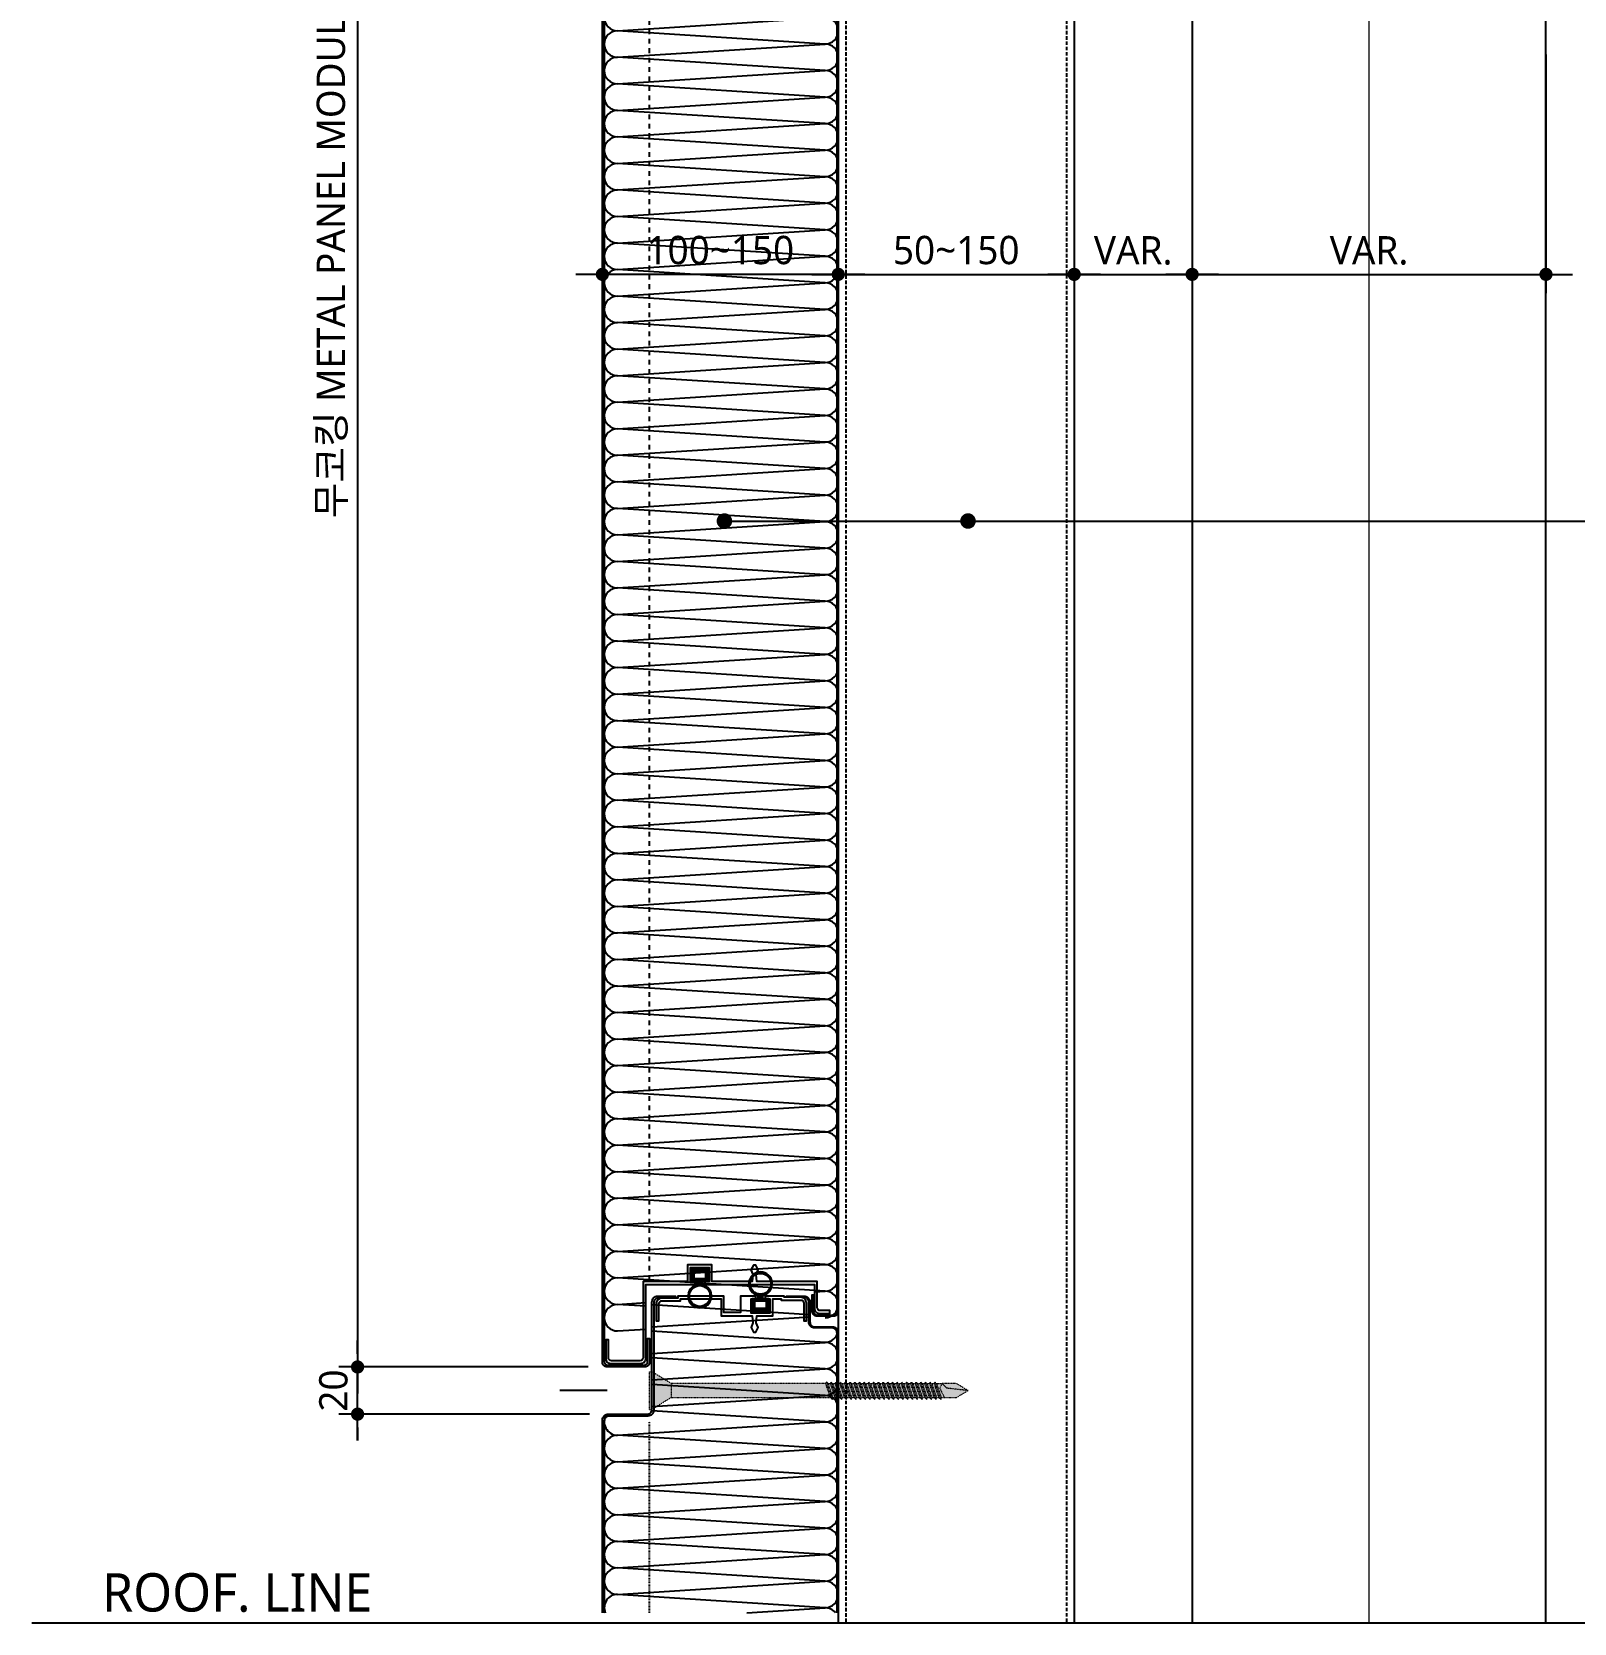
# Model space of a CAD drawing. Header units: millimetres. Extents: x -1365 to 31821, y 84 to 2865.
# Drawn here: x 11736 to 12390, y 881 to 1555 of the extents above; entities that cross this region are included whole.
import ezdxf

# ---------------------------------------------------------------- set-up
doc = ezdxf.new("R2010")
doc.units = ezdxf.units.MM
doc.header["$LTSCALE"] = 10
for name, pattern in [('$0$HIDDENX2', [0.75, 0.5, -0.25]), ('2017.06.22  K-TOP METAL PANEL SHAPE(수정)$0$HID', [0.345, 0.225, -0.12]), ('CENTER', [2, 1.25, -0.25, 0.25, -0.25]), ('새 블럭1$0$HIDDEN', [2, 1, -1])]:
    doc.linetypes.add(name, pattern=pattern)
doc.layers.get('DEFPOINTS').update_dxf_attribs({"color": 137})
for name, color, linetype in [('$0$FIN-5', 5, 'Continuous'), ('DIM', 7, 'Continuous'), ('SYM-LEAD', 6, 'Continuous'), ('TEXT', 3, 'Continuous'), ('스피드블록메탈 100', 2, 'Continuous')]:
    doc.layers.add(name, color=color, linetype=linetype)
doc.layers.add('CENTER', color=1, linetype='CENTER', lineweight=9)
doc.layers.add('SCREW', color=9, linetype='Continuous', lineweight=5)
doc.styles.add('ROMANC', font='malgun.ttf', dxfattribs={"height": 8})
doc.styles.add('맑은고딕', font='malgun.ttf')
doc.dimstyles.new('GAUN-8', dxfattribs={"dimscale": 8, "dimtxt": 1.5, "dimasz": 0.7, "dimexe": 1, "dimexo": 1, "dimgap": 0.5, "dimtad": 1, "dimdec": 0, "dimzin": 1, "dimdsep": 46, "dimlunit": 6, "dimtxsty": '맑은고딕', "dimblk": 'CJDOT', "dimcen": 0.09, "dimdle": 1, "dimclrd": 256, "dimclre": 256, "dimclrt": 3, "dimadec": 0, "dimazin": 0, "dimtfac": 1, "dimtdec": 0, "dimtix": 1, "dimtmove": 2, "dimatfit": 3, "dimfxl": 1, "dimtolj": 1, "dimtzin": 1, "dimarcsym": 0})

# ---------------------------------------------------------------- blocks, each defined once
blk = doc.blocks.new('A$C60A75482')
at = {"layer": '스피드블록메탈 100'}
h = blk.add_hatch(dxfattribs=at)
h.set_pattern_fill('ANSI31', color=253, scale=0.1)
h.set_pattern_definition([(45, (-79598.03954, 2749.55567), (-0.224506403, 0.224506403), [])])
h.paths.add_polyline_path([(-8.1, -706.9), (-5.6, -706.9), (-5.6, -701.9), (-12.6, -701.9), (-12.6, -706.9), (-10.1, -706.9), (-10.1, -708.4, 9.898979), (-8.1, -708.4)])
h.paths.add_polyline_path([(-11.6, -705.9), (-11.6, -702.9), (-6.6, -702.9), (-6.6, -705.9)], flags=16)
h.paths.add_polyline_path([(-9.1, -717.7, -1), (-9.1, -708.9, -1)], flags=16)
at = {"color": 251, "ltscale": 0.01}
for points in [[(43.98, -182.73, 1), (43.98, -171.49), (-43.98, -165.86, 1), (-43.98, -177.11), (43.98, -171.49)], [(43.98, -182.73, 1), (43.98, -171.49), (-43.98, -165.86, 1), (-43.98, -177.11), (43.98, -171.49)], [(43.98, -193.98, 1), (43.98, -182.73), (-43.98, -177.11, 1), (-43.98, -188.35), (43.98, -182.73)], [(43.98, -193.98, 1), (43.98, -182.73), (-43.98, -177.11, 1), (-43.98, -188.35), (43.98, -182.73)], [(43.98, -205.22, 1), (43.98, -193.98), (-43.98, -188.35, 1), (-43.98, -199.6), (43.98, -193.98)], [(43.98, -205.22, 1), (43.98, -193.98), (-43.98, -188.35, 1), (-43.98, -199.6), (43.98, -193.98)], [(43.98, -216.47, 1), (43.98, -205.22), (-43.98, -199.6, 1), (-43.98, -210.84), (43.98, -205.22)], [(43.98, -227.71, 1), (43.98, -216.47), (-43.98, -210.84, 1), (-43.98, -222.09), (43.98, -216.47)], [(43.98, -238.96, 1), (43.98, -227.71), (-43.98, -222.09, 1), (-43.98, -233.33), (43.98, -227.71)], [(43.98, -238.96, 1), (43.98, -227.71), (-43.98, -222.09, 1), (-43.98, -233.33), (43.98, -227.71)], [(43.98, -238.96, 1), (43.98, -227.71), (-43.98, -222.09, 1), (-43.98, -233.33), (43.98, -227.71)], [(43.98, -250.2, 1), (43.98, -238.96), (-43.98, -233.33, 1), (-43.98, -244.58), (43.98, -238.96)], [(43.98, -261.45, 1), (43.98, -250.2), (-43.98, -244.58, 1), (-43.98, -255.82), (43.98, -250.2)], [(43.98, -272.69, 1), (43.98, -261.45), (-43.98, -255.82, 1), (-43.98, -267.07), (43.98, -261.45)], [(43.98, -272.69, 1), (43.98, -261.45), (-43.98, -255.82, 1), (-43.98, -267.07), (43.98, -261.45)], [(43.98, -272.69, 1), (43.98, -261.45), (-43.98, -255.82, 1), (-43.98, -267.07), (43.98, -261.45)], [(43.98, -283.94, 1), (43.98, -272.69), (-43.98, -267.07, 1), (-43.98, -278.31), (43.98, -272.69)], [(43.98, -295.18, 1), (43.98, -283.94), (-43.98, -278.31, 1), (-43.98, -289.56), (43.98, -283.94)], [(43.98, -295.18, 1), (43.98, -283.94), (-43.98, -278.31, 1), (-43.98, -289.56), (43.98, -283.94)], [(43.98, -306.43, 1), (43.98, -295.18), (-43.98, -289.56, 1), (-43.98, -300.8), (43.98, -295.18)], [(43.98, -306.43, 1), (43.98, -295.18), (-43.98, -289.56, 1), (-43.98, -300.8), (43.98, -295.18)], [(43.98, -317.67, 1), (43.98, -306.43), (-43.98, -300.8, 1), (-43.98, -312.05), (43.98, -306.43)], [(43.98, -328.92, 1), (43.98, -317.67), (-43.98, -312.05, 1), (-43.98, -323.29), (43.98, -317.67)], [(43.98, -328.92, 1), (43.98, -317.67), (-43.98, -312.05, 1), (-43.98, -323.29), (43.98, -317.67)], [(43.98, -340.16, 1), (43.98, -328.92), (-43.98, -323.29, 1), (-43.98, -334.54), (43.98, -328.92)], [(43.98, -340.16, 1), (43.98, -328.92), (-43.98, -323.29, 1), (-43.98, -334.54), (43.98, -328.92)], [(43.98, -351.41, 1), (43.98, -340.16), (-43.98, -334.54, 1), (-43.98, -345.78), (43.98, -340.16)], [(43.98, -351.41, 1), (43.98, -340.16), (-43.98, -334.54, 1), (-43.98, -345.78), (43.98, -340.16)], [(43.98, -362.65, 1), (43.98, -351.41), (-43.98, -345.78, 1), (-43.98, -357.03), (43.98, -351.41)], [(43.98, -373.9, 1), (43.98, -362.65), (-43.98, -357.03, 1), (-43.98, -368.27), (43.98, -362.65)], [(43.98, -385.14, 1), (43.98, -373.9), (-43.98, -368.27, 1), (-43.98, -379.52), (43.98, -373.9)], [(43.98, -385.14, 1), (43.98, -373.9), (-43.98, -368.27, 1), (-43.98, -379.52), (43.98, -373.9)], [(43.98, -385.14, 1), (43.98, -373.9), (-43.98, -368.27, 1), (-43.98, -379.52), (43.98, -373.9)], [(43.98, -396.39, 1), (43.98, -385.14), (-43.98, -379.52, 1), (-43.98, -390.76), (43.98, -385.14)], [(43.98, -407.63, 1), (43.98, -396.39), (-43.98, -390.76, 1), (-43.98, -402.01), (43.98, -396.39)], [(43.98, -418.88, 1), (43.98, -407.63), (-43.98, -402.01, 1), (-43.98, -413.25), (43.98, -407.63)], [(43.98, -418.88, 1), (43.98, -407.63), (-43.98, -402.01, 1), (-43.98, -413.25), (43.98, -407.63)], [(43.98, -418.88, 1), (43.98, -407.63), (-43.98, -402.01, 1), (-43.98, -413.25), (43.98, -407.63)], [(43.98, -430.12, 1), (43.98, -418.88), (-43.98, -413.25, 1), (-43.98, -424.5), (43.98, -418.88)], [(43.98, -441.37, 1), (43.98, -430.12), (-43.98, -424.5, 1), (-43.98, -435.74), (43.98, -430.12)], [(43.98, -441.37, 1), (43.98, -430.12), (-43.98, -424.5, 1), (-43.98, -435.74), (43.98, -430.12)], [(43.98, -452.61, 1), (43.98, -441.37), (-43.98, -435.74, 1), (-43.98, -446.99), (43.98, -441.37)], [(43.98, -452.61, 1), (43.98, -441.37), (-43.98, -435.74, 1), (-43.98, -446.99), (43.98, -441.37)], [(43.98, -463.86, 1), (43.98, -452.61), (-43.98, -446.99, 1), (-43.98, -458.23), (43.98, -452.61)], [(43.98, -475.1, 1), (43.98, -463.86), (-43.98, -458.23, 1), (-43.98, -469.48), (43.98, -463.86)], [(43.98, -475.1, 1), (43.98, -463.86), (-43.98, -458.23, 1), (-43.98, -469.48), (43.98, -463.86)], [(43.98, -486.35, 1), (43.98, -475.1), (-43.98, -469.48, 1), (-43.98, -480.72), (43.98, -475.1)], [(43.98, -486.35, 1), (43.98, -475.1), (-43.98, -469.48, 1), (-43.98, -480.72), (43.98, -475.1)], [(43.98, -497.59, 1), (43.98, -486.35), (-43.98, -480.72, 1), (-43.98, -491.97), (43.98, -486.35)], [(43.98, -497.59, 1), (43.98, -486.35), (-43.98, -480.72, 1), (-43.98, -491.97), (43.98, -486.35)], [(43.98, -508.84, 1), (43.98, -497.59), (-43.98, -491.97, 1), (-43.98, -503.21), (43.98, -497.59)], [(43.98, -520.08, 1), (43.98, -508.84), (-43.98, -503.21, 1), (-43.98, -514.46), (43.98, -508.84)], [(43.98, -531.33, 1), (43.98, -520.08), (-43.98, -514.46, 1), (-43.98, -525.7), (43.98, -520.08)], [(43.98, -531.33, 1), (43.98, -520.08), (-43.98, -514.46, 1), (-43.98, -525.7), (43.98, -520.08)], [(43.98, -531.33, 1), (43.98, -520.08), (-43.98, -514.46, 1), (-43.98, -525.7), (43.98, -520.08)], [(43.98, -542.57, 1), (43.98, -531.33), (-43.98, -525.7, 1), (-43.98, -536.95), (43.98, -531.33)], [(43.98, -553.82, 1), (43.98, -542.57), (-43.98, -536.95, 1), (-43.98, -548.19), (43.98, -542.57)], [(43.98, -565.06, 1), (43.98, -553.82), (-43.98, -548.19, 1), (-43.98, -559.44), (43.98, -553.82)], [(43.98, -565.06, 1), (43.98, -553.82), (-43.98, -548.19, 1), (-43.98, -559.44), (43.98, -553.82)], [(43.98, -565.06, 1), (43.98, -553.82), (-43.98, -548.19, 1), (-43.98, -559.44), (43.98, -553.82)], [(43.98, -576.31, 1), (43.98, -565.06), (-43.98, -559.44, 1), (-43.98, -570.68), (43.98, -565.06)], [(43.98, -587.55, 1), (43.98, -576.31), (-43.98, -570.68, 1), (-43.98, -581.93), (43.98, -576.31)], [(43.98, -587.55, 1), (43.98, -576.31), (-43.98, -570.68, 1), (-43.98, -581.93), (43.98, -576.31)], [(43.98, -598.8, 1), (43.98, -587.55), (-43.98, -581.93, 1), (-43.98, -593.17), (43.98, -587.55)], [(43.98, -598.8, 1), (43.98, -587.55), (-43.98, -581.93, 1), (-43.98, -593.17), (43.98, -587.55)], [(43.98, -610.04, 1), (43.98, -598.8), (-43.98, -593.17, 1), (-43.98, -604.42), (43.98, -598.8)], [(43.98, -621.29, 1), (43.98, -610.04), (-43.98, -604.42, 1), (-43.98, -615.66), (43.98, -610.04)], [(43.98, -621.29, 1), (43.98, -610.04), (-43.98, -604.42, 1), (-43.98, -615.66), (43.98, -610.04)], [(43.98, -632.53, 1), (43.98, -621.29), (-43.98, -615.66, 1), (-43.98, -626.91), (43.98, -621.29)], [(43.98, -632.53, 1), (43.98, -621.29), (-43.98, -615.66, 1), (-43.98, -626.91), (43.98, -621.29)], [(43.98, -643.78, 1), (43.98, -632.53), (-43.98, -626.91, 1), (-43.98, -638.15), (43.98, -632.53)], [(43.98, -643.78, 1), (43.98, -632.53), (-43.98, -626.91, 1), (-43.98, -638.15), (43.98, -632.53)], [(43.98, -655.02, 1), (43.98, -643.78), (-43.98, -638.15, 1), (-43.98, -649.4), (43.98, -643.78)], [(43.98, -666.27, 1), (43.98, -655.02), (-43.98, -649.4, 1), (-43.98, -660.64), (43.98, -655.02)], [(43.98, -677.51, 1), (43.98, -666.27), (-43.98, -660.64, 1), (-43.98, -671.89), (43.98, -666.27)], [(43.98, -677.51, 1), (43.98, -666.27), (-43.98, -660.64, 1), (-43.98, -671.89), (43.98, -666.27)], [(43.98, -677.51, 1), (43.98, -666.27), (-43.98, -660.64, 1), (-43.98, -671.89), (43.98, -666.27)], [(43.98, -688.76, 1), (43.98, -677.51), (-43.98, -671.89, 1), (-43.98, -683.13), (43.98, -677.51)], [(43.98, -700, 1), (43.98, -688.76), (-43.98, -683.13, 1), (-43.98, -694.38), (43.98, -688.76)], [(43.98, -711.24, 1), (43.98, -700), (-43.98, -694.38, 1), (-43.98, -705.62), (43.98, -700)], [(43.98, -711.24, 1), (43.98, -700), (-43.98, -694.38, 1), (-43.98, -705.62), (43.98, -700)], [(43.98, -711.24, 1), (43.98, -700), (-43.98, -694.38, 1), (-43.98, -705.62), (43.98, -700)], [(43.98, -722.49, 1), (43.98, -711.24), (-43.98, -705.62, 1), (-43.98, -716.87), (-32, -716.1)], [(-32, -717.63), (-43.98, -716.87, 1), (-43.98, -728.11), (-32, -727.35)], [(-32, -717.63), (-43.98, -716.87, 1), (-43.98, -728.11), (-32, -727.35)]]:
    blk.add_lwpolyline(points, format="xyb", dxfattribs=at)
blk.add_lwpolyline([(39.5, -711.53), (43.98, -711.24)], dxfattribs=at)
at = {"layer": '스피드블록메탈 100', "color": 5, "linetype": '새 블럭1$0$HIDDEN', "ltscale": 0.2}
blk.add_line((-30.4, -706.55), (-30.4, 233.55), dxfattribs=at)
at = {"layer": '스피드블록메탈 100', "color": 5}
for p, q in [((-10.1, -706.9), (-10.1, -708.4)), ((-8.1, -706.9), (-8.1, -708.4))]:
    blk.add_line(p, q, dxfattribs=at)
at = {"layer": '스피드블록메탈 100', "color": 1}
blk.add_line((-48.4, -753.35), (-68.4, -753.35), dxfattribs=at)
at = {"layer": '스피드블록메탈 100'}
for points in [[(-49.6, 233.85), (-49.6, -293.02), (-49.6, -293.46), (-49.6, -741.05, 0.414214), (-48.1, -742.55), (-32.7, -742.55, 0.414214), (-31.2, -741.05), (-31.2, -731.35), (-30.4, -731.35), (-30.4, -741.35, -0.414214), (-32.4, -743.35), (-48.4, -743.35, -0.414214), (-50.4, -741.35), (-50.4, -293.32), (-50.4, -292.91), (-50.4, 234.15, -0.414214)], [(49.6, 204.91), (49.6, -719.85, -0.414214), (47.6, -721.85), (40.6, -721.85, -0.414214), (38.6, -719.85), (38.6, -712.85), (39.1, -712.85), (39.1, -719.85, 0.414214), (40.6, -721.35), (47.6, -721.35, 0.414214), (49.1, -719.85), (49.1, 205)]]:
    blk.add_lwpolyline(points, format="xyb", dxfattribs=at)
at = {"layer": '스피드블록메탈 100', "color": 1}
blk.add_lwpolyline([(-34.5, -740.7), (-46.49, -740.7, -0.414214), (-47.84, -739.35), (-47.84, -731.85), (-48.99, -731.85), (-48.99, -739.85, 0.414214), (-46.99, -741.85), (-34, -741.85, 0.414214), (-32, -739.85), (-32, -708.35), (-11.1, -708.35), (-11.1, -707.2), (-13.1, -707.2), (-13.1, -701.2), (-5.1, -701.2), (-5.1, -707.2), (-7.1, -707.2), (-7.1, -708.35), (39.5, -708.35), (39.5, -718.65, 0.414214), (41.5, -720.65), (46, -720.65), (46, -719.5), (42, -719.5, -0.414214), (40.65, -718.15), (40.65, -707.2), (15.09, -707.2), (14.85, -704.2), (15.6, -702.2), (14.6, -700.2), (13.6, -700.2), (12.6, -702.2), (13.35, -704.2), (13.09, -707.2), (-3.95, -707.2), (-3.95, -700.05), (-14.25, -700.05), (-14.25, -707.2), (-33.15, -707.2), (-33.15, -739.35, -0.414214)], format="xyb", close=True, dxfattribs=at)
at = {"layer": '스피드블록메탈 100', "color": 5}
blk.add_lwpolyline([(-8.1, -706.9), (-5.6, -706.9), (-5.6, -701.9), (-12.6, -701.9), (-12.6, -706.9), (-10.1, -706.9)], dxfattribs=at)
blk.add_lwpolyline([(-6.6, -702.9), (-11.6, -702.9), (-11.6, -705.9), (-6.6, -705.9)], close=True, dxfattribs=at)
blk.add_circle((-9.1, -713.3), 4.4, dxfattribs=at)
blk.add_arc((-9.1, -713.3), 5, 101.53696, 78.46304, dxfattribs=at)
blk = doc.blocks.new('A$C387877A9')
at = {"layer": '스피드블록메탈 100'}
h = blk.add_hatch(dxfattribs=at)
h.set_pattern_fill('ANSI31', color=253, scale=0.1, angle=180)
h.set_pattern_definition([(225, (79555.99234, -3421.16315), (0.224506403, -0.224506403), [])])
h.paths.add_polyline_path([(-33.95, 35.3), (-36.45, 35.3), (-36.45, 30.3), (-29.45, 30.3), (-29.45, 35.3), (-31.95, 35.3), (-31.95, 36.8, 9.898979), (-33.95, 36.8)])
h.paths.add_polyline_path([(-30.45, 34.3), (-30.45, 31.3), (-35.45, 31.3), (-35.45, 34.3)], flags=16)
h.paths.add_polyline_path([(-32.95, 46.09, -1), (-32.95, 37.29, -1)], flags=16)
at = {"color": 251, "ltscale": 0.01}
for points in [[(-12, 28.52), (-79, 32.8)], [(-79, 23.42), (-12, 27.7)], [(-79, 12.18), (-5.62, 16.87)], [(-79, 12.18), (-5.62, 16.87)], [(-79, 0.93), (-5.62, 5.62)], [(-79, 0.93), (-5.62, 5.62)], [(-79, -10.31), (-5.62, -5.62)], [(-38.8, -97.7), (-5.62, -95.58)], [(-38.8, -97.7), (-5.62, -95.58)]]:
    blk.add_lwpolyline(points, dxfattribs=at)
for points in [[(-5.62, 5.62, 1), (-5.62, 16.87), (-79, 21.56)], [(-5.62, 5.62, 1), (-5.62, 16.87), (-79, 21.56)], [(-5.62, 16.87, 0.366832), (-0.08, 21.57, 0.366832)], [(-5.62, -5.62, 1), (-5.62, 5.62), (-79, 10.31)], [(-5.62, -5.62, 1), (-5.62, 5.62), (-79, 10.31)], [(-5.62, -16.87, 1), (-5.62, -5.62), (-79, -0.93)], [(-5.62, -28.11, 1), (-5.62, -16.87), (-79.09, -12.17)], [(-98.19, -13.65, 0.60619), (-93.57, -22.49), (-5.62, -16.87)], [(-5.62, -39.36, 1), (-5.62, -28.11), (-93.57, -22.49, 1), (-93.57, -33.73), (-5.62, -28.11)], [(-5.62, -39.36, 1), (-5.62, -28.11), (-93.57, -22.49, 1), (-93.57, -33.73), (-5.62, -28.11)], [(-5.62, -39.36, 1), (-5.62, -28.11), (-93.57, -22.49, 1), (-93.57, -33.73), (-5.62, -28.11)], [(-5.62, -50.6, 1), (-5.62, -39.36), (-93.57, -33.73, 1), (-93.57, -44.98), (-5.62, -39.36)], [(-5.62, -61.85, 1), (-5.62, -50.6), (-93.57, -44.98, 1), (-93.57, -56.22), (-5.62, -50.6)], [(-5.62, -73.09, 1), (-5.62, -61.85), (-93.57, -56.22, 1), (-93.57, -67.47), (-5.62, -61.85)], [(-5.62, -73.09, 1), (-5.62, -61.85), (-93.57, -56.22, 1), (-93.57, -67.47), (-5.62, -61.85)], [(-5.62, -73.09, 1), (-5.62, -61.85), (-93.57, -56.22, 1), (-93.57, -67.47), (-5.62, -61.85)], [(-5.62, -84.34, 1), (-5.62, -73.09), (-93.57, -67.47, 1), (-93.57, -78.71), (-5.62, -73.09)], [(-5.62, -95.58, 1), (-5.62, -84.34), (-93.57, -78.71, 1), (-93.57, -89.96), (-5.62, -84.34)], [(-5.62, -95.58, 1), (-5.62, -84.34), (-93.57, -78.71, 1), (-93.57, -89.96), (-5.62, -84.34)], [(-1.22, -97.7, 0.228494), (-5.62, -95.58), (-93.57, -89.96, 0.532626), (-98.78, -97.7, 0.532626)], [(-1.22, -97.7, 0.228494), (-5.62, -95.58), (-93.57, -89.96, 0.532626), (-98.78, -97.7, 0.532626)]]:
    blk.add_lwpolyline(points, format="xyb", dxfattribs=at)
at = {"layer": '스피드블록메탈 100', "color": 5}
for p, q in [((-33.95, 35.3), (-33.95, 36.8)), ((-31.95, 35.3), (-31.95, 36.8))]:
    blk.add_line(p, q, dxfattribs=at)
at = {"layer": '스피드블록메탈 100', "color": 1}
blk.add_line((-98, -3.55), (-118, -3.55), dxfattribs=at)
at = {"layer": '스피드블록메탈 100', "color": 5, "linetype": '새 블럭1$0$HIDDEN', "ltscale": 0.03}
blk.add_line((-80, -97.7), (-80, -16.65), dxfattribs=at)
at = {"layer": '스피드블록메탈 100'}
for points in [[(-100, -97.7), (-100, -16.05, -0.414214), (-97.5, -13.55), (-81, -13.55, 0.414214), (-79, -11.55), (-79, 33.95, -0.414214), (-76.5, 36.45), (-69, 36.45), (-69, 35.65), (-76.2, 35.65, 0.414214), (-78.2, 33.65), (-78.2, -11.85, -0.414214), (-80.7, -14.35), (-97.2, -14.35, 0.414214), (-99.2, -16.35), (-99.2, -97.7)], [(-0.5, -97.7), (-0.5, -45.2), (-0.5, 20.95, 0.414214), (-2.5, 22.95), (-10, 22.95, -0.414214), (-12.5, 25.45), (-12.5, 33.95, 0.414214), (-14.5, 35.95), (-22, 35.95), (-22, 36.45), (-14.5, 36.45, -0.414214), (-12, 33.95), (-12, 25.45, 0.414214), (-10, 23.45), (-2.5, 23.45, -0.414214), (0, 20.95), (0, -45.29), (0, -97.7)]]:
    blk.add_lwpolyline(points, format="xyb", dxfattribs=at)
at = {"layer": '스피드블록메탈 100', "color": 1}
blk.add_lwpolyline([(-74.7, 34.5), (-66.85, 34.5), (-66.85, 35.3), (-49.6, 35.3), (-49.6, 28.15), (-36.49, 28.15), (-36.24, 25.15), (-36.99, 23.15), (-35.99, 21.15), (-34.99, 21.15), (-33.99, 23.15), (-34.74, 25.15), (-34.49, 28.15), (-27.8, 28.15), (-27.8, 35.3), (-24.15, 35.3), (-24.15, 34.8), (-15.99, 34.8, -0.414214), (-14.64, 33.45), (-14.64, 25.95), (-13.49, 25.95), (-13.49, 33.45, 0.414214), (-15.99, 35.95), (-23, 35.95), (-23, 36.45), (-30.95, 36.45), (-30.95, 35.3), (-28.95, 35.3), (-28.95, 29.3), (-36.95, 29.3), (-36.95, 35.3), (-34.95, 35.3), (-34.95, 36.45), (-41.45, 36.45), (-41.45, 29.45), (-48.45, 29.45), (-48.45, 36.45), (-68, 36.45), (-68, 35.65), (-74.7, 35.65, 0.414214), (-77.2, 33.15), (-77.2, 25.95), (-76.05, 25.95), (-76.05, 33.15, -0.414197)], format="xyb", close=True, dxfattribs=at)
at = {"layer": '스피드블록메탈 100', "color": 5}
blk.add_lwpolyline([(-33.95, 35.3), (-36.45, 35.3), (-36.45, 30.3), (-29.45, 30.3), (-29.45, 35.3), (-31.95, 35.3)], dxfattribs=at)
blk.add_lwpolyline([(-35.45, 31.3), (-30.45, 31.3), (-30.45, 34.3), (-35.45, 34.3)], close=True, dxfattribs=at)
blk.add_circle((-32.95, 41.69), 4.4, dxfattribs=at)
blk.add_arc((-32.95, 41.69), 5, 281.53696, 258.46304, dxfattribs=at)
blk = doc.blocks.new('CJDOT')
blk.add_line((-2, 0), (2, 0))
at = {"const_width": 0.5}
blk.add_lwpolyline([(-0.25, 0, 1), (0.25, 0, 1)], format="xyb", close=True, dxfattribs=at)
blk = doc.blocks.new('*D203')
at = {"layer": 'DEFPOINTS', "color": 0, "transparency": 16777216}
for p in [(11980.48, 1969.61), (11874.22, 989.61), (11979.98, 989.61)]:
    blk.add_point(p, dxfattribs=at)
at = {"layer": 'DIM', "lineweight": -2, "transparency": 16777216}
for p, q in [((11972.48, 1969.61), (11866.22, 1969.61)), ((11874.22, 1964.01), (11874.22, 995.21)), ((11971.98, 989.61), (11866.22, 989.61))]:
    blk.add_line(p, q, dxfattribs=at)
at = {"layer": 'DIM', "lineweight": -2, "transparency": 16777216, "xscale": 5.6, "yscale": 5.6, "zscale": 5.6}
for p, rotation in [((11874.22, 1969.61), 90), ((11874.22, 989.61), 270)]:
    blk.add_blockref('CJDOT', p, dxfattribs=dict(at, rotation=rotation))
at = {"layer": 'DIM', "color": 3, "transparency": 16777216, "insert": (11863.52, 1479.61), "char_height": 12, "attachment_point": 5, "rotation": 90, "style": '맑은고딕'}
blk.add_mtext('\\A1;{\\fGulim|b0|i0|c129|p50;무코킹} METAL PANEL MODULE DIM.', dxfattribs=at)
blk = doc.blocks.new('*D204')
at = {"layer": 'DEFPOINTS', "color": 0, "transparency": 16777216}
for p in [(11874.22, 989.61), (11979.98, 989.61), (11980.48, 969.61)]:
    blk.add_point(p, dxfattribs=at)
at = {"layer": 'DIM', "lineweight": -2, "transparency": 16777216}
for p, q in [((11874.22, 995.21), (11874.22, 1000.81)), ((11971.98, 989.61), (11866.22, 989.61)), ((11874.22, 969.61), (11874.22, 989.61)), ((11972.48, 969.61), (11866.22, 969.61)), ((11874.22, 964.01), (11874.22, 958.41))]:
    blk.add_line(p, q, dxfattribs=at)
at = {"layer": 'DIM', "lineweight": -2, "transparency": 16777216, "xscale": 5.6, "yscale": 5.6, "zscale": 5.6}
for p, rotation in [((11874.22, 989.61), 270), ((11874.22, 969.61), 90)]:
    blk.add_blockref('CJDOT', p, dxfattribs=dict(at, rotation=rotation))
at = {"layer": 'DIM', "color": 3, "transparency": 16777216, "insert": (11864.02, 979.61), "char_height": 12, "attachment_point": 5, "rotation": 90, "style": '맑은고딕'}
blk.add_mtext('\\A1;20', dxfattribs=at)
blk = doc.blocks.new('POT')
at = {"layer": 'TEXT', "color": 1, "const_width": 0.75}
blk.add_lwpolyline([(-0.375, 0, 1), (0.375, 0, 1)], format="xyb", close=True, dxfattribs=at)
blk = doc.blocks.new('*D104')
at = {"layer": 'DEFPOINTS', "color": 0, "transparency": 16777216}
for p in [(11977.98, 1553.83), (12077.98, 1553.83), (11977.98, 1452.62)]:
    blk.add_point(p, dxfattribs=at)
at = {"layer": 'DIM', "lineweight": -2, "transparency": 16777216}
for p, q in [((11977.98, 1545.83), (11977.98, 1444.62)), ((12077.98, 1545.83), (12077.98, 1444.62)), ((12072.38, 1452.62), (11983.58, 1452.62))]:
    blk.add_line(p, q, dxfattribs=at)
at = {"layer": 'DIM', "lineweight": -2, "transparency": 16777216, "xscale": 5.6, "yscale": 5.6, "zscale": 5.6, "rotation": 180}
blk.add_blockref('CJDOT', (11977.98, 1452.62), dxfattribs=at)
at = {"layer": 'DIM', "lineweight": -2, "transparency": 16777216, "xscale": 5.6, "yscale": 5.6, "zscale": 5.6}
blk.add_blockref('CJDOT', (12077.98, 1452.62), dxfattribs=at)
at = {"layer": 'DIM', "color": 3, "transparency": 16777216, "insert": (12027.98, 1462.85), "char_height": 12, "attachment_point": 5, "style": '맑은고딕'}
blk.add_mtext('\\A1;100~150', dxfattribs=at)
blk = doc.blocks.new('*D105')
at = {"layer": 'DEFPOINTS', "color": 0, "transparency": 16777216}
for p in [(12077.98, 1553.83), (12177.98, 1553.83), (12177.98, 1452.62)]:
    blk.add_point(p, dxfattribs=at)
at = {"layer": 'DIM', "lineweight": -2, "transparency": 16777216}
for p, q in [((12077.98, 1545.83), (12077.98, 1444.62)), ((12177.98, 1545.83), (12177.98, 1444.62)), ((12083.58, 1452.62), (12172.38, 1452.62))]:
    blk.add_line(p, q, dxfattribs=at)
at = {"layer": 'DIM', "lineweight": -2, "transparency": 16777216, "xscale": 5.6, "yscale": 5.6, "zscale": 5.6, "rotation": 180}
blk.add_blockref('CJDOT', (12077.98, 1452.62), dxfattribs=at)
at = {"layer": 'DIM', "lineweight": -2, "transparency": 16777216, "xscale": 5.6, "yscale": 5.6, "zscale": 5.6}
blk.add_blockref('CJDOT', (12177.98, 1452.62), dxfattribs=at)
at = {"layer": 'DIM', "color": 3, "transparency": 16777216, "insert": (12127.98, 1462.85), "char_height": 12, "attachment_point": 5, "style": '맑은고딕'}
blk.add_mtext('\\A1;50~150', dxfattribs=at)
blk = doc.blocks.new('*D106')
at = {"layer": 'DEFPOINTS', "color": 0, "transparency": 16777216}
for p in [(12177.98, 1553.83), (12227.98, 1553.83), (12227.98, 1452.62)]:
    blk.add_point(p, dxfattribs=at)
at = {"layer": 'DIM', "lineweight": -2, "transparency": 16777216}
for p, q in [((12177.98, 1545.83), (12177.98, 1444.62)), ((12227.98, 1545.83), (12227.98, 1444.62)), ((12183.58, 1452.62), (12222.38, 1452.62))]:
    blk.add_line(p, q, dxfattribs=at)
at = {"layer": 'DIM', "lineweight": -2, "transparency": 16777216, "xscale": 5.6, "yscale": 5.6, "zscale": 5.6, "rotation": 180}
blk.add_blockref('CJDOT', (12177.98, 1452.62), dxfattribs=at)
at = {"layer": 'DIM', "lineweight": -2, "transparency": 16777216, "xscale": 5.6, "yscale": 5.6, "zscale": 5.6}
blk.add_blockref('CJDOT', (12227.98, 1452.62), dxfattribs=at)
at = {"layer": 'DIM', "color": 3, "transparency": 16777216, "insert": (12202.98, 1462.71), "char_height": 12, "attachment_point": 5, "style": '맑은고딕'}
blk.add_mtext('\\A1;VAR.', dxfattribs=at)
blk = doc.blocks.new('*D107')
at = {"layer": 'DEFPOINTS', "color": 0, "transparency": 16777216}
for p in [(12227.98, 1553.83), (12377.98, 1553.83), (12377.98, 1452.62)]:
    blk.add_point(p, dxfattribs=at)
at = {"layer": 'DIM', "lineweight": -2, "transparency": 16777216}
for p, q in [((12227.98, 1545.83), (12227.98, 1444.62)), ((12377.98, 1545.83), (12377.98, 1444.62)), ((12233.58, 1452.62), (12372.38, 1452.62))]:
    blk.add_line(p, q, dxfattribs=at)
at = {"layer": 'DIM', "lineweight": -2, "transparency": 16777216, "xscale": 5.6, "yscale": 5.6, "zscale": 5.6, "rotation": 180}
blk.add_blockref('CJDOT', (12227.98, 1452.62), dxfattribs=at)
at = {"layer": 'DIM', "lineweight": -2, "transparency": 16777216, "xscale": 5.6, "yscale": 5.6, "zscale": 5.6}
blk.add_blockref('CJDOT', (12377.98, 1452.62), dxfattribs=at)
at = {"layer": 'DIM', "color": 3, "transparency": 16777216, "insert": (12302.98, 1462.71), "char_height": 12, "attachment_point": 5, "style": '맑은고딕'}
blk.add_mtext('\\A1;VAR.', dxfattribs=at)
blk = doc.blocks.new('A$C08FA1A33')
h = blk.add_hatch(color=254)
h.dxf.hatch_style = 1
h.paths.add_polyline_path([(0, 21.29), (-6, 21.29), (-6, -44.27), (0, -46.29)])
h.paths.add_polyline_path([(5, 29.39), (-11, 29.39), (-6, 21.29), (0, 21.29)])
h.paths.add_polyline_path([(5, 30.39), (-11, 30.39), (-11, 29.39), (5, 29.39)])
h.paths.add_polyline_path([(-6, -51.32), (-6, -52.27), (0, -54.29), (0, -53.35)])
h.paths.add_polyline_path([(-6, -49.32), (-6, -50.27), (0, -52.29), (0, -51.35)])
h.paths.add_polyline_path([(-6, -47.32), (-6, -48.27), (0, -50.29), (0, -49.35)])
h.paths.add_polyline_path([(-6, -45.32), (-6, -46.27), (0, -48.29), (0, -47.35)])
h.paths.add_polyline_path([(-6, -53.32), (-6, -54.27), (0, -56.29), (0, -55.35)])
h.paths.add_polyline_path([(-6, -55.32), (-6, -56.27), (0, -58.29), (0, -57.35)])
h.paths.add_polyline_path([(-6, -57.32), (-6, -58.27), (0, -60.29), (0, -59.35)])
h.paths.add_polyline_path([(-6, -59.32), (-6, -60.27), (0, -62.29), (0, -61.35)])
h.paths.add_polyline_path([(-6, -61.32), (-6, -62.27), (0, -64.29), (0, -63.35)])
h.paths.add_polyline_path([(-6, -63.32), (-6, -64.27), (0, -66.29), (0, -65.35)])
h.paths.add_polyline_path([(-6, -65.32), (-6, -66.27), (0, -68.29), (0, -67.35)])
h.paths.add_polyline_path([(-6, -67.32), (-6, -68.27), (0, -70.29), (0, -69.35)])
h.paths.add_polyline_path([(-6, -69.32), (-6, -70.27), (0, -72.29), (0, -71.35)])
h.paths.add_polyline_path([(-6, -71.32), (-6, -72.27), (0, -74.29), (0, -73.35)])
h.paths.add_polyline_path([(-6, -73.32), (-6, -74.27), (0, -76.29), (0, -75.35)])
h.paths.add_polyline_path([(-6, -75.32), (-6, -76.27), (0, -78.29), (0, -77.35)])
h.paths.add_polyline_path([(0, -94.61), (-4, -92.61), (-6, -93.61), (-4, -95.61), (-3, -104.61), (0, -99.61)])
h.paths.add_polyline_path([(-4, -95.61), (-6, -93.61), (-6, -99.61), (-3, -104.61)], flags=17)
h.paths.add_polyline_path([(-6, -91.32), (-6, -93.61), (-4, -92.61), (0, -94.61), (0, -93.35)])
h.paths.add_polyline_path([(-6, -89.32), (-6, -90.27), (0, -92.29), (0, -91.35)])
h.paths.add_polyline_path([(-6, -87.32), (-6, -88.27), (0, -90.29), (0, -89.35)])
h.paths.add_polyline_path([(-6, -85.32), (-6, -86.27), (0, -88.29), (0, -87.35)])
h.paths.add_polyline_path([(-6, -83.32), (-6, -84.27), (0, -86.29), (0, -85.35)])
h.paths.add_polyline_path([(-6, -81.32), (-6, -82.27), (0, -84.29), (0, -83.35)])
h.paths.add_polyline_path([(-6, -79.32), (-6, -80.27), (0, -82.29), (0, -81.35)])
h.paths.add_polyline_path([(-6, -77.32), (-6, -78.27), (0, -80.29), (0, -79.35)])
at = {"layer": 'SCREW', "color": 250, "linetype": '2017.06.22  K-TOP METAL PANEL SHAPE(수정)$0$HID', "lineweight": 5, "ltscale": 0.03}
for p, q in [((-11, 30.39), (-11, 29.39)), ((5, 30.39), (-11, 30.39)), ((5, 29.39), (-11, 29.39)), ((-6, 21.29), (-11, 29.39)), ((0, 21.29), (5, 29.39)), ((5, 30.39), (5, 29.39)), ((-6, 21.29), (0, 21.29)), ((0.75, -47.08), (-6.54, -44.61)), ((-6, -46.27), (-6.54, -46.61)), ((0.75, -49.08), (-6.54, -46.61)), ((-6.54, -46.61), (-6, -47.32)), ((0, -46.29), (-6, -44.27)), ((-6, -45.32), (-6, -46.27)), ((0, -48.29), (-6, -46.27)), ((-6, -48.27), (-6.54, -48.61)), ((0.75, -51.08), (-6.54, -48.61)), ((-6.54, -48.61), (-6, -49.32)), ((-6, -50.27), (-6.54, -50.61)), ((0.75, -53.08), (-6.54, -50.61)), ((-6.54, -50.61), (-6, -51.32)), ((-6, -52.27), (-6.54, -52.61)), ((0.75, -55.08), (-6.54, -52.61)), ((-6.54, -52.61), (-6, -53.32)), ((0, -49.35), (-6, -47.32)), ((-6, -47.32), (-6, -48.27)), ((0, -50.29), (-6, -48.27)), ((0, -51.35), (-6, -49.32)), ((-6, -49.32), (-6, -50.27)), ((0, -52.29), (-6, -50.27)), ((0, -53.35), (-6, -51.32)), ((-6, -51.32), (-6, -52.27)), ((0, -54.29), (-6, -52.27)), ((0, -55.35), (-6, -53.32)), ((-6, -53.32), (-6, -54.27)), ((0, -47.35), (0, -48.29)), ((0, -48.29), (0.75, -49.08)), ((0.75, -49.08), (0, -49.35)), ((0, -49.35), (0, -50.29)), ((0, -50.29), (0.75, -51.08)), ((0.75, -51.08), (0, -51.35)), ((0, -51.35), (0, -52.29)), ((0, -52.29), (0.75, -53.08)), ((0.75, -53.08), (0, -53.35)), ((0, -53.35), (0, -54.29)), ((-6, -54.27), (-6.54, -54.61)), ((0.75, -57.08), (-6.54, -54.61)), ((-6.54, -54.61), (-6, -55.32)), ((-6, -56.27), (-6.54, -56.61)), ((0.75, -59.08), (-6.54, -56.61)), ((-6.54, -56.61), (-6, -57.32)), ((-6, -58.27), (-6.54, -58.61)), ((0.75, -61.08), (-6.54, -58.61)), ((-6.54, -58.61), (-6, -59.32)), ((-6, -60.27), (-6.54, -60.61)), ((0.75, -63.08), (-6.54, -60.61)), ((-6.54, -60.61), (-6, -61.32)), ((0, -56.29), (-6, -54.27)), ((0, -57.35), (-6, -55.32)), ((-6, -55.32), (-6, -56.27)), ((0, -58.29), (-6, -56.27)), ((-6, -57.32), (-6, -58.27)), ((0, -59.35), (-6, -57.32)), ((0, -60.29), (-6, -58.27)), ((0, -61.35), (-6, -59.32)), ((-6, -59.32), (-6, -60.27)), ((0, -62.29), (-6, -60.27)), ((0, -54.29), (0.75, -55.08)), ((0.75, -55.08), (0, -55.35)), ((0, -55.35), (0, -56.29)), ((0, -56.29), (0.75, -57.08)), ((0.75, -57.08), (0, -57.35)), ((0, -57.35), (0, -58.29)), ((0, -58.29), (0.75, -59.08)), ((0.75, -59.08), (0, -59.35)), ((0, -59.35), (0, -60.29)), ((0, -60.29), (0.75, -61.08)), ((-6, -62.27), (-6.54, -62.61)), ((0.75, -65.08), (-6.54, -62.61)), ((-6.54, -62.61), (-6, -63.32)), ((-6, -64.27), (-6.54, -64.61)), ((0.75, -67.08), (-6.54, -64.61)), ((-6.54, -64.61), (-6, -65.32)), ((-6, -66.27), (-6.54, -66.61)), ((0.75, -69.08), (-6.54, -66.61)), ((-6.54, -66.61), (-6, -67.32)), ((0, -63.35), (-6, -61.32)), ((-6, -61.32), (-6, -62.27)), ((0, -64.29), (-6, -62.27)), ((0, -65.35), (-6, -63.32)), ((-6, -63.32), (-6, -64.27)), ((0, -66.29), (-6, -64.27)), ((0, -67.35), (-6, -65.32)), ((-6, -65.32), (-6, -66.27)), ((0, -68.29), (-6, -66.27)), ((-6, -67.32), (-6, -68.27)), ((0, -69.35), (-6, -67.32)), ((0.75, -61.08), (0, -61.35)), ((0, -61.35), (0, -62.29)), ((0, -62.29), (0.75, -63.08)), ((0.75, -63.08), (0, -63.35)), ((0, -63.35), (0, -64.29)), ((0, -64.29), (0.75, -65.08)), ((0.75, -65.08), (0, -65.35)), ((0, -65.35), (0, -66.29)), ((0, -66.29), (0.75, -67.08)), ((0.75, -67.08), (0, -67.35)), ((0, -67.35), (0, -68.29)), ((-6, -68.27), (-6.54, -68.61)), ((-6.54, -68.61), (-6, -69.32)), ((0.75, -71.08), (-6.54, -68.61)), ((-6, -70.27), (-6.54, -70.61)), ((-6.54, -70.61), (-6, -71.32)), ((0.75, -73.08), (-6.54, -70.61)), ((-6, -72.27), (-6.54, -72.61)), ((-6.54, -72.61), (-6, -73.32)), ((0.75, -75.08), (-6.54, -72.61)), ((0, -70.29), (-6, -68.27)), ((-6, -69.32), (-6, -70.27)), ((0, -71.35), (-6, -69.32)), ((0, -72.29), (-6, -70.27)), ((-6, -71.32), (-6, -72.27)), ((0, -73.35), (-6, -71.32)), ((0, -74.29), (-6, -72.27)), ((-6, -73.32), (-6, -74.27)), ((0, -75.35), (-6, -73.32)), ((0, -68.29), (0.75, -69.08)), ((0.75, -69.08), (0, -69.35)), ((0, -69.35), (0, -70.29)), ((0, -70.29), (0.75, -71.08)), ((0.75, -71.08), (0, -71.35)), ((0, -71.35), (0, -72.29)), ((0, -72.29), (0.75, -73.08)), ((0.75, -73.08), (0, -73.35)), ((0, -73.35), (0, -74.29)), ((-6, -74.27), (-6.54, -74.61)), ((0.75, -77.08), (-6.54, -74.61)), ((-6.54, -74.61), (-6, -75.32)), ((-6, -76.27), (-6.54, -76.61)), ((0.75, -79.08), (-6.54, -76.61)), ((-6.54, -76.61), (-6, -77.32)), ((-6, -78.27), (-6.54, -78.61)), ((0.75, -81.08), (-6.54, -78.61)), ((-6.54, -78.61), (-6, -79.32)), ((-6, -80.27), (-6.54, -80.61)), ((0.75, -83.08), (-6.54, -80.61)), ((-6.54, -80.61), (-6, -81.32)), ((0, -76.29), (-6, -74.27)), ((0, -77.35), (-6, -75.32)), ((-6, -75.32), (-6, -76.27)), ((0, -78.29), (-6, -76.27)), ((0, -79.35), (-6, -77.32)), ((-6, -77.32), (-6, -78.27)), ((0, -80.29), (-6, -78.27)), ((0, -81.35), (-6, -79.32)), ((-6, -79.32), (-6, -80.27)), ((0, -82.29), (-6, -80.27)), ((0, -74.29), (0.75, -75.08)), ((0.75, -75.08), (0, -75.35)), ((0, -75.35), (0, -76.29)), ((0, -76.29), (0.75, -77.08)), ((0.75, -77.08), (0, -77.35)), ((0, -77.35), (0, -78.29)), ((0, -78.29), (0.75, -79.08)), ((0.75, -79.08), (0, -79.35)), ((0, -79.35), (0, -80.29)), ((0, -80.29), (0.75, -81.08)), ((-6, -82.27), (-6.54, -82.61)), ((-6.54, -82.61), (-6, -83.32)), ((0.75, -85.08), (-6.54, -82.61)), ((-6, -84.27), (-6.54, -84.61)), ((0.75, -87.08), (-6.54, -84.61)), ((-6.54, -84.61), (-6, -85.32)), ((-6, -86.27), (-6.54, -86.61)), ((0.75, -89.08), (-6.54, -86.61)), ((-6.54, -86.61), (-6, -87.32)), ((-6, -81.32), (-6, -82.27)), ((0, -83.35), (-6, -81.32)), ((0, -84.29), (-6, -82.27)), ((0, -85.35), (-6, -83.32)), ((-6, -83.32), (-6, -84.27)), ((0, -86.29), (-6, -84.27)), ((0, -87.35), (-6, -85.32)), ((-6, -85.32), (-6, -86.27)), ((0, -88.29), (-6, -86.27)), ((0, -89.35), (-6, -87.32)), ((-6, -87.32), (-6, -88.27)), ((0.75, -81.08), (0, -81.35)), ((0, -81.35), (0, -82.29)), ((0, -82.29), (0.75, -83.08)), ((0.75, -83.08), (0, -83.35)), ((0, -83.35), (0, -84.29)), ((0, -84.29), (0.75, -85.08)), ((0.75, -85.08), (0, -85.35)), ((0, -85.35), (0, -86.29)), ((0, -86.29), (0.75, -87.08)), ((0.75, -87.08), (0, -87.35)), ((0, -87.35), (0, -88.29)), ((-6, -88.27), (-6.54, -88.61)), ((0.75, -91.08), (-6.54, -88.61)), ((-6.54, -88.61), (-6, -89.32)), ((-6, -90.27), (-6.54, -90.61)), ((0.75, -93.08), (-6.54, -90.61)), ((-6.54, -90.61), (-6, -91.32)), ((0, -90.29), (-6, -88.27)), ((0, -91.35), (-6, -89.32)), ((-6, -89.32), (-6, -90.27)), ((0, -92.29), (-6, -90.27)), ((-6, -91.32), (-6, -93.61)), ((0, -93.35), (-6, -91.32)), ((0, -88.29), (0.75, -89.08)), ((0.75, -89.08), (0, -89.35)), ((0, -89.35), (0, -90.29)), ((0, -90.29), (0.75, -91.08)), ((0.75, -91.08), (0, -91.35)), ((0, -91.35), (0, -92.29)), ((0, -92.29), (0.75, -93.08)), ((0.75, -93.08), (0, -93.35)), ((0, -93.35), (0, -94.61))]:
    blk.add_line(p, q, dxfattribs=at)
for points in [[(0, 21.29), (0, -46.29), (0.75, -47.08), (0, -47.35), (-6, -45.32), (-6.54, -44.61), (-6, -44.27), (-6, 21.29)], [(-3, -104.61), (-4, -95.61), (-6, -93.61), (-4, -92.61), (0, -94.61)], [(0, -94.61), (0, -99.61), (-3, -104.61), (-6, -99.61), (-6, -93.61)]]:
    blk.add_lwpolyline(points, dxfattribs=at)

msp = doc.modelspace()

# ---------------------------------------------------------------- linework, layer by layer
at = {"layer": '$0$FIN-5', "color": 24}
for p, q in [((12077.98, 2015.18), (12077.98, 881.03)), ((12077.98, 2015.18), (12077.98, 881.03)), ((12177.98, 1573.83), (12177.98, 881.03))]:
    msp.add_line(p, q, dxfattribs=at)
at = {"layer": '$0$FIN-5', "color": 252, "linetype": '$0$HIDDENX2', "ltscale": 0.3}
for p, q in [((12081.18, 1936.03), (12081.18, 881.03)), ((12174.78, 1573.83), (12174.78, 881.03))]:
    msp.add_line(p, q, dxfattribs=at)
at = {"color": 252, "ltscale": 100}
for p, q in [((12227.98, 1888.85), (12227.98, 881.03)), ((12377.98, 881.03), (12377.98, 1888.85))]:
    msp.add_line(p, q, dxfattribs=at)
at = {"color": 253}
msp.add_line((12776.18, 881.03), (11736.13, 881.03), dxfattribs=at)
at = {"layer": 'CENTER', "color": 1, "ltscale": 100}
msp.add_line((12302.98, 881.03), (12302.98, 2180.84), dxfattribs=at)
at = {"layer": 'SYM-LEAD'}
msp.add_line((12029.72, 1348.09), (12544.82, 1348.09), dxfattribs=at)

# ---------------------------------------------------------------- block references
at = {"ltscale": 100}
msp.add_blockref('A$C60A75482', (12028.38, 1732.97), dxfattribs=at)
at = {"color": 250, "ltscale": 100}
msp.add_blockref('A$C387877A9', (12077.98, 983.17), dxfattribs=at)
at = {"xscale": -1, "rotation": 90}
msp.add_blockref('A$C08FA1A33', (12028.38, 976.61), dxfattribs=at)
at = {"layer": 'TEXT', "xscale": 4.3875, "yscale": 4.3875, "zscale": 4.3875}
for p in [(12029.72, 1348.09), (12132.98, 1348.09)]:
    msp.add_blockref('POT', p, dxfattribs=at)

# ---------------------------------------------------------------- texts
at = {"layer": 'TEXT', "insert": (11823.18, 893.91), "char_height": 16.25, "attachment_point": 5, "style": 'ROMANC'}
msp.add_mtext('ROOF. LINE', dxfattribs=at)

# ---------------------------------------------------------------- dimensions: what is measured, and where the dimension line sits
at = {"layer": 'DIM'}
dim = msp.add_linear_dim(base=(11874.22, 989.61), p1=(11980.48, 1969.61), p2=(11979.98, 989.61), angle=90, text='{\\fGulim|b0|i0|c129|p50;무코킹} METAL PANEL MODULE DIM.', dimstyle='GAUN-8', dxfattribs=at)
dim.commit()
dim.dimension.update_dxf_attribs({"geometry": '*D203', "text_midpoint": (11863.52, 1479.61)})
for base, p1, p2, text, picture, middle in [((11977.98, 1452.62), (12077.98, 1553.83), (11977.98, 1553.83), '<>~150', '*D104', (12027.98, 1462.85)), ((12177.98, 1452.62), (12077.98, 1553.83), (12177.98, 1553.83), '50~150', '*D105', (12127.98, 1462.85)), ((12227.98, 1452.62), (12177.98, 1553.83), (12227.98, 1553.83), 'VAR.', '*D106', (12202.98, 1462.71)), ((12377.98, 1452.62), (12227.98, 1553.83), (12377.98, 1553.83), 'VAR.', '*D107', (12302.98, 1462.71))]:
    dim = msp.add_linear_dim(base=base, p1=p1, p2=p2, text=text, dimstyle='GAUN-8', dxfattribs=at)
    dim.commit()
    dim.dimension.update_dxf_attribs({"geometry": picture, "text_midpoint": middle})
dim = msp.add_linear_dim(base=(11874.22, 989.61), p1=(11980.48, 969.61), p2=(11979.98, 989.61), angle=90, dimstyle='GAUN-8', dxfattribs=at)
dim.commit()
dim.dimension.update_dxf_attribs({"geometry": '*D204', "text_midpoint": (11864.02, 979.61)})

doc.saveas('drawing.dxf')
